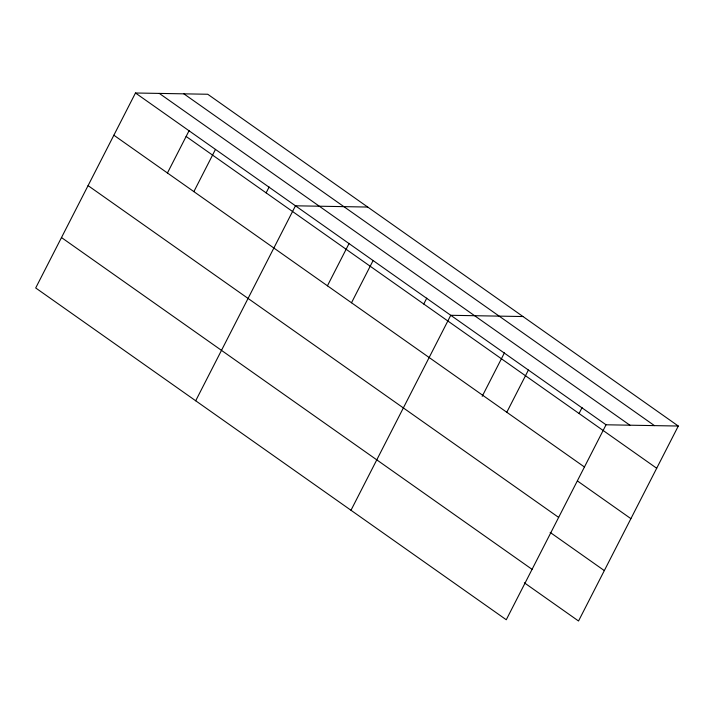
<?xml version="1.0" encoding="UTF-8"?>
<svg xmlns="http://www.w3.org/2000/svg" width="714" height="714" viewBox="0 0 714 714"><rect width="100%" height="100%" fill="white"/><g stroke="black" fill="none" stroke-linecap="round" stroke-linejoin="round"><path stroke-width="1.07" d="M678.3 426.035L207.729 94.248L135.473 92.998L35.7 287.965L506.271 619.752L606.043 424.785L678.3 426.035L578.527 621.001L524.362 582.811M167.415 173.038L189.139 130.573M193.869 191.62L215.467 149.404M266.126 192.869L269.142 186.979M195.69 400.777L295.462 205.802L367.728 207.051M327.405 285.841L349.137 243.385M351.502 302.763L373.11 260.548M423.768 304.012L426.776 298.122M350.985 510.26L450.757 315.293L523.014 316.543M482.191 396.324L504.423 352.868M506.797 412.255L528.396 370.039M579.054 413.504L582.071 407.614M183.882 93.837L654.452 425.624M159.32 93.409L629.891 425.196M135.473 92.998L606.043 424.785M186.131 136.463L656.701 468.25M113.865 135.214L584.436 467.001M577.635 481.102L630.899 518.659M88.072 185.622L558.643 517.409M550.155 532.403L604.321 570.593M61.493 237.557L532.064 569.344"/></g></svg>
